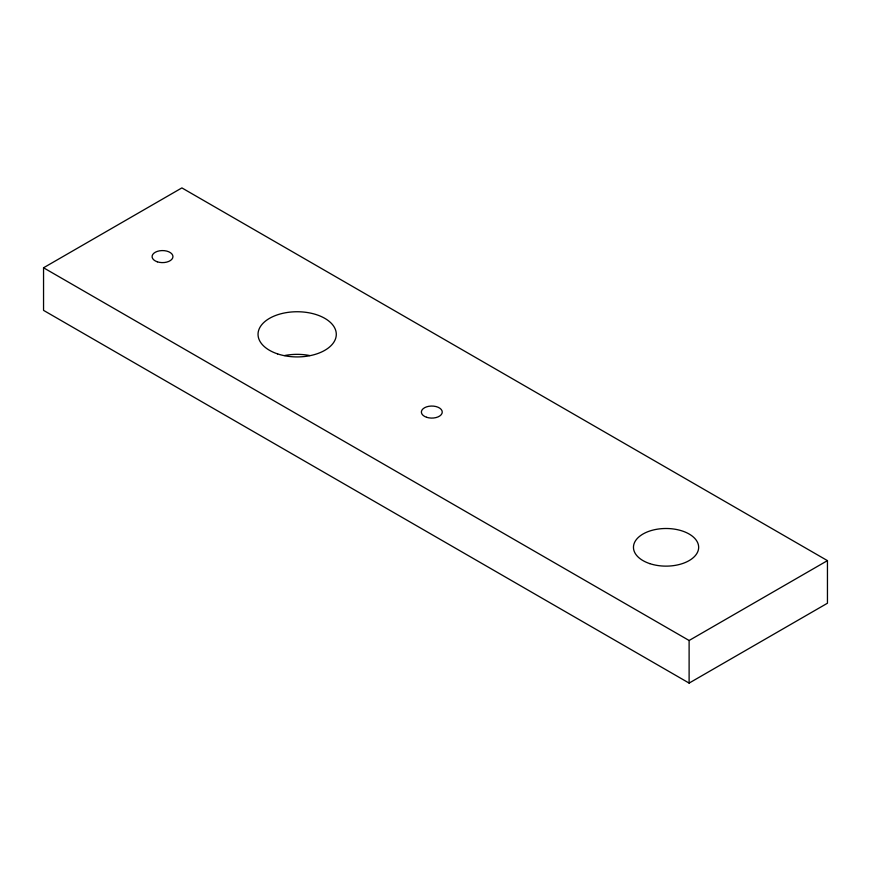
<?xml version="1.0" encoding="UTF-8"?>
<svg xmlns="http://www.w3.org/2000/svg" width="871" height="871" viewBox="0 0 871 871"><rect width="100%" height="100%" fill="white"/><g stroke="black" fill="none" stroke-linecap="round" stroke-linejoin="round"><path stroke-width="1.31" d="M43.55 267.778L181.887 187.907L827.45 560.63L827.45 603.222L689.113 683.093L43.55 310.37L43.55 267.778L689.113 640.49L827.45 560.63M689.113 640.49L689.113 683.093M284.599 355.542A39.13 22.592 0 0 1 309.728 355.542M157.303 261.812A10.43 6.021 0 0 0 172.948 256.597A10.43 6.021 0 0 0 157.303 251.381A10.43 6.021 0 0 0 157.303 261.812M426.594 417.285A10.43 6.021 0 0 0 442.25 412.07A10.43 6.021 0 0 0 426.594 406.855A10.43 6.021 0 0 0 426.594 417.285M277.599 353.898A39.13 22.592 0 0 0 336.293 334.333A39.13 22.592 0 0 0 277.599 314.769A39.13 22.592 0 0 0 277.599 353.898M649.755 563.613A32.608 18.824 0 0 0 698.662 547.315A32.608 18.824 0 0 0 649.755 531.016A32.608 18.824 0 0 0 649.755 563.613"/></g></svg>
